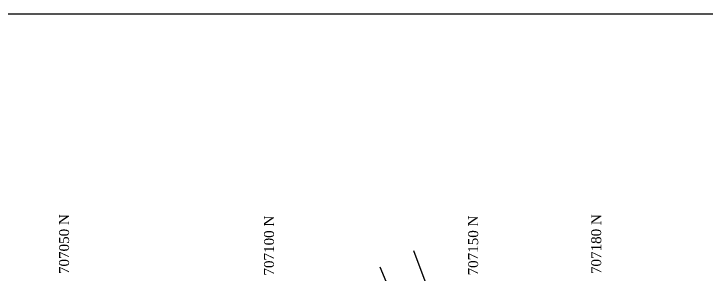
# Model space of a CAD drawing. Header units: metres. Extents: x 699753 to 708012, y 8489657 to 8490746.
# Drawn here: x 700920.5 to 701089.9, y 8490332.7 to 8490396.7 of the extents above; entities that cross this region are included whole.
import ezdxf

# ---------------------------------------------------------------- set-up
doc = ezdxf.new("R2010")
doc.units = ezdxf.units.M
doc.layers.add('1-blanco', color=7, linetype='Continuous', lineweight=25)
doc.layers.add('A-ACOTACION', color=7, linetype='Continuous', lineweight=9)
doc.styles.add('L120', font='times.ttf', dxfattribs={"height": 3})

msp = doc.modelspace()

# ---------------------------------------------------------------- linework, layer by layer
at = {"flags": 128}
for points in [[(701062.33, 8490267.98), (701044.06, 8490279.58), (701034.79, 8490289.1), (701031.66, 8490302.67), (701018.22, 8490338.63)], [(701009.94, 8490334.75), (701020.95, 8490308.18), (701026.7, 8490286.5), (701024.29, 8490285.3)]]:
    msp.add_lwpolyline(points, dxfattribs=at)
at = {"layer": 'A-ACOTACION', "lineweight": 30, "flags": 128}
msp.add_lwpolyline([(700832.23, 8490396.68), (701673.23, 8490396.68), (701673.23, 8489802.68), (700832.23, 8489802.68), (700832.23, 8490396.68)], dxfattribs=at)

# ---------------------------------------------------------------- texts
at = {"layer": '1-blanco', "linetype": 'Continuous', "lineweight": 9, "char_height": 2.444, "attachment_point": 5, "rotation": 90, "style": 'L120'}
for s, insert in [('707050 N', (700932.78, 8490340.31)), ('707100 N', (700982.85, 8490339.94)), ('707150 N', (701032.72, 8490339.97)), ('707180 N', (701062.78, 8490340.31))]:
    msp.add_mtext(s, dxfattribs=dict(at, insert=insert))

doc.saveas('drawing.dxf')
